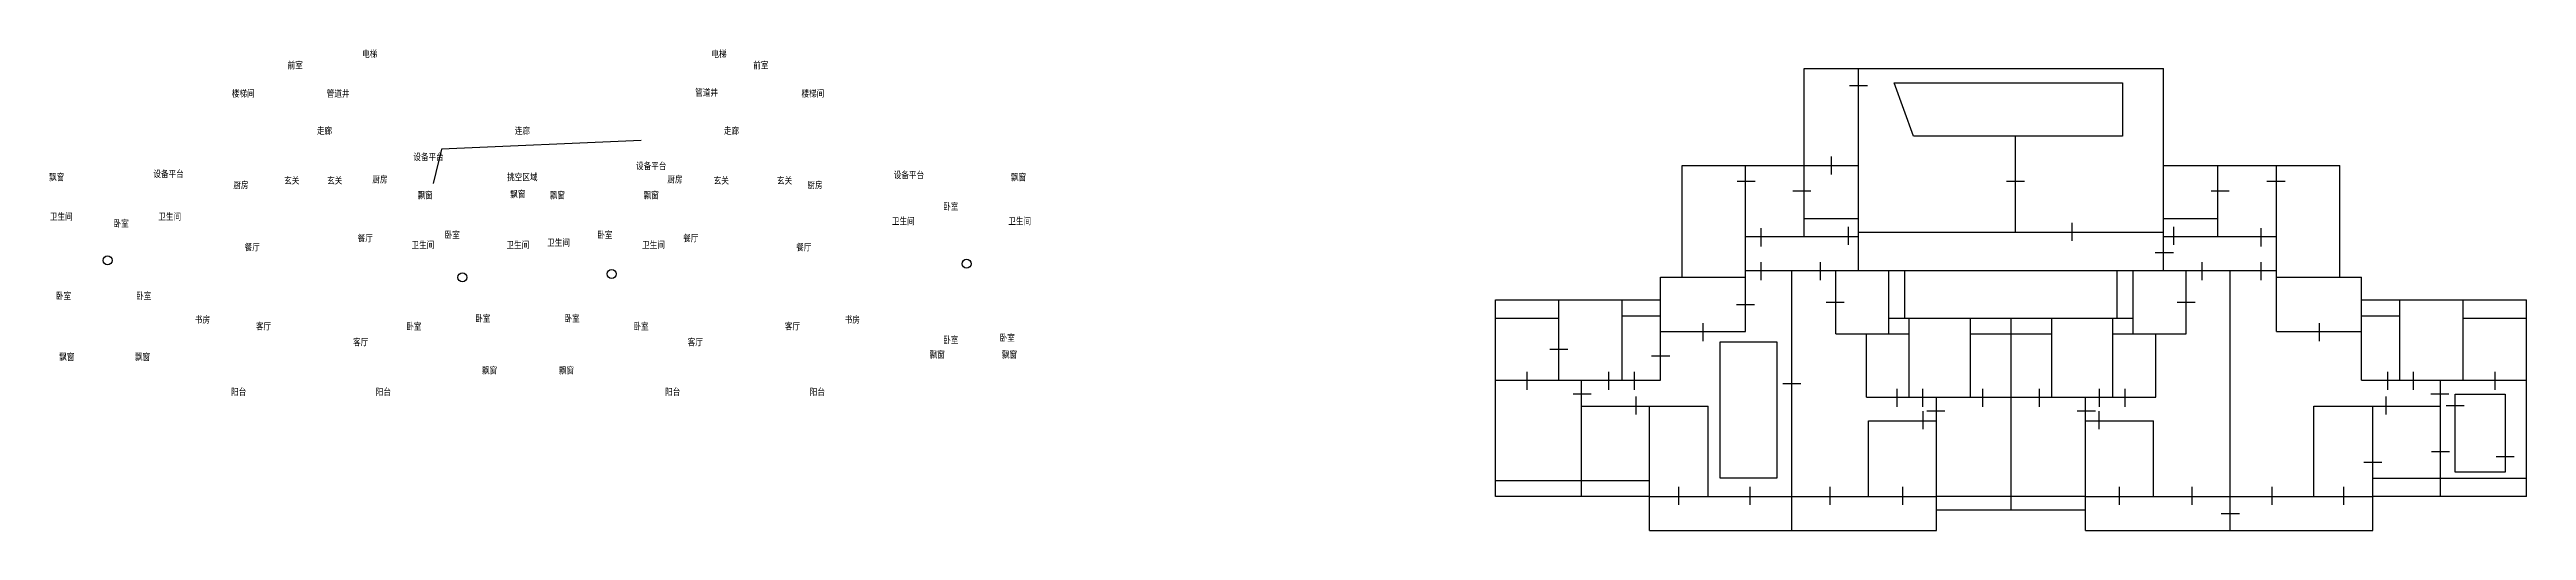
# Model space of a CAD drawing. Header units: millimetres. Extents: x 11825 to 121394, y 2662 to 23940.
import ezdxf
from ezdxf.enums import TextEntityAlignment as Align

# ---------------------------------------------------------------- set-up
doc = ezdxf.new("R2010")
doc.units = ezdxf.units.MM
doc.header["$LTSCALE"] = 0.5
for name, color, linetype in [('AD-FLOR', 151, 'Continuous'), ('AD-NAME-ROOM', 254, 'Continuous'), ('DOOR', 7, 'Continuous'), ('WALL', 7, 'Continuous'), ('错误红圈', 7, 'Continuous')]:
    doc.layers.add(name, color=color, linetype=linetype)
doc.styles.add('TH-CHENGDU', font='', dxfattribs={"height": 200})
doc.styles.get('TH-CHENGDU').set_extended_font_data('思源黑体 CN')

msp = doc.modelspace()

# ---------------------------------------------------------------- linework, layer by layer
at = {"layer": 'AD-FLOR'}
msp.add_lwpolyline([(37991, 19910), (29171, 19530), (28791, 18010)], dxfattribs=at)
at = {"layer": 'DOOR'}
for p, q in [((91444, 22350), (92244, 22350)), ((90644, 19212), (90644, 18412)), ((86474, 18112), (87274, 18112)), ((88944, 17687), (89744, 17687)), ((98396, 18110), (99196, 18110)), ((107444, 17687), (108244, 17687)), ((109914, 18112), (110714, 18112)), ((87544, 15232), (87544, 16032)), ((91394, 16092), (91394, 15292)), ((101291, 15476), (101291, 16276)), ((105794, 15292), (105794, 16092)), ((109644, 16032), (109644, 15232)), ((87544, 13732), (87544, 14532)), ((90144, 14532), (90144, 13732)), ((104974, 14962), (105774, 14962)), ((107044, 13732), (107044, 14532)), ((109644, 14532), (109644, 13732)), ((86444, 12662), (87244, 12662)), ((90414, 12762), (91214, 12762)), ((105944, 12762), (106744, 12762)), ((84969, 11032), (84969, 11832)), ((112219, 11832), (112219, 11032)), ((78194, 10687), (78994, 10687)), ((82694, 10387), (83494, 10387)), ((77194, 8882), (77194, 9682)), ((80794, 9682), (80794, 8882)), ((81944, 8882), (81944, 9682)), ((88494, 9162), (89294, 9162)), ((93544, 8932), (93544, 8132)), ((94694, 8132), (94694, 8932)), ((97344, 8132), (97344, 8932)), ((99844, 8932), (99844, 8132)), ((102494, 8932), (102494, 8132)), ((103644, 8132), (103644, 8932)), ((115244, 9682), (115244, 8882)), ((116394, 8882), (116394, 9682)), ((119994, 9682), (119994, 8882)), ((79224, 8712), (80024, 8712)), ((81994, 8592), (81994, 7792)), ((94694, 7942), (94694, 7142)), ((94864, 7962), (95664, 7962)), ((101524, 7962), (102324, 7962)), ((102494, 7142), (102494, 7942)), ((115194, 7792), (115194, 8592)), ((117164, 8712), (117964, 8712)), ((117844, 8189), (118644, 8189)), ((114194, 5689), (114994, 5689)), ((117194, 6163), (117994, 6163)), ((120055, 5933), (120855, 5933)), ((83894, 3792), (83894, 4592)), ((87044, 4592), (87044, 3792)), ((90594, 3792), (90594, 4592)), ((93794, 4592), (93794, 3792)), ((103394, 3792), (103394, 4592)), ((106594, 4592), (106594, 3792)), ((110144, 3792), (110144, 4592)), ((113294, 4592), (113294, 3792)), ((107894, 3412), (108694, 3412))]:
    msp.add_line(p, q, dxfattribs=at)
at = {"layer": 'WALL'}
for p, q in [((89444, 18812), (89444, 23095)), ((89444, 23095), (91844, 23095)), ((91844, 23095), (105344, 23095)), ((91844, 18812), (91844, 23095)), ((105344, 18812), (105344, 23095)), ((93428, 22471), (103523, 22471)), ((94281, 20101), (93428, 22471)), ((103523, 22471), (103523, 20101)), ((98796, 20101), (94281, 20101)), ((103523, 20101), (98796, 20101)), ((98796, 15862), (98796, 20101)), ((84044, 13862), (84044, 18812)), ((84044, 18812), (86844, 18812)), ((86844, 18812), (89444, 18812)), ((86844, 15662), (86844, 18812)), ((89444, 18812), (91844, 18812)), ((89444, 16462), (89444, 18812)), ((91844, 16462), (91844, 18812)), ((105344, 18812), (107744, 18812)), ((105344, 16462), (105344, 18812)), ((107744, 16462), (107744, 18812)), ((107744, 18812), (110344, 18812)), ((110344, 15662), (110344, 18812)), ((110344, 18812), (113144, 18812)), ((113144, 13862), (113144, 18812)), ((89444, 16462), (91844, 16462)), ((89444, 15662), (89444, 16462)), ((91844, 15862), (91844, 16462)), ((105344, 16462), (107744, 16462)), ((105344, 15862), (105344, 16462)), ((107744, 15662), (107744, 16462)), ((86844, 15662), (89444, 15662)), ((86844, 14162), (86844, 15662)), ((89444, 15662), (91844, 15662)), ((91844, 15662), (91844, 15862)), ((91844, 15862), (98796, 15862)), ((91844, 14162), (91844, 15662)), ((98796, 15862), (105344, 15862)), ((105344, 15662), (105344, 15862)), ((105344, 15662), (107744, 15662)), ((105344, 14162), (105344, 15662)), ((107744, 15662), (110344, 15662)), ((110344, 14162), (110344, 15662)), ((83094, 13862), (84044, 13862)), ((83094, 12162), (83094, 13862)), ((84044, 13862), (86844, 13862)), ((86844, 14162), (88894, 14162)), ((86844, 13862), (86844, 14162)), ((86844, 11462), (86844, 13862)), ((88894, 14162), (90844, 14162)), ((88894, 4162), (88894, 14162)), ((90844, 11362), (90844, 14162)), ((90844, 14162), (91844, 14162)), ((91844, 14162), (93194, 14162)), ((93194, 12062), (93194, 14162)), ((93194, 14162), (103994, 14162)), ((93894, 12062), (93894, 14162)), ((103294, 12062), (103294, 14162)), ((103994, 12062), (103994, 14162)), ((103994, 14162), (105344, 14162)), ((105344, 14162), (106344, 14162)), ((106344, 11362), (106344, 14162)), ((106344, 14162), (108294, 14162)), ((108294, 14162), (110344, 14162)), ((108294, 4162), (108294, 14162)), ((110344, 13862), (110344, 14162)), ((110344, 11462), (110344, 13862)), ((110344, 13862), (113144, 13862)), ((113144, 13862), (114094, 13862)), ((114094, 12162), (114094, 13862)), ((75794, 12862), (78594, 12862)), ((75794, 12062), (75794, 12862)), ((75794, 12062), (78594, 12062)), ((75794, 9312), (75794, 12062)), ((78594, 12062), (78594, 12862)), ((78594, 12862), (81394, 12862)), ((78594, 9312), (78594, 12062)), ((81394, 12162), (81394, 12862)), ((81394, 12862), (83094, 12862)), ((81394, 12162), (83094, 12162)), ((81394, 9312), (81394, 12162)), ((83094, 11462), (83094, 12162)), ((93194, 11362), (93194, 12062)), ((93194, 12062), (94094, 12062)), ((94094, 11362), (94094, 12062)), ((94094, 12062), (96794, 12062)), ((96794, 11362), (96794, 12062)), ((96794, 12062), (98594, 12062)), ((98594, 12062), (100394, 12062)), ((98594, 11362), (98594, 12062)), ((100394, 11362), (100394, 12062)), ((100394, 12062), (103094, 12062)), ((103094, 11362), (103094, 12062)), ((103094, 12062), (103994, 12062)), ((103994, 11362), (103994, 12062)), ((114094, 12862), (115794, 12862)), ((114094, 12162), (115794, 12162)), ((114094, 11462), (114094, 12162)), ((115794, 12162), (115794, 12862)), ((115794, 12862), (118594, 12862)), ((115794, 9312), (115794, 12162)), ((118594, 12062), (118594, 12862)), ((118594, 12862), (121394, 12862)), ((118594, 12062), (121394, 12062)), ((118594, 9312), (118594, 12062)), ((121394, 12062), (121394, 12862)), ((121394, 9312), (121394, 12062)), ((83094, 11462), (86844, 11462)), ((83094, 9312), (83094, 11462)), ((85734, 11006), (88233, 11006)), ((85734, 4974), (85734, 11006)), ((88233, 11006), (88233, 4974)), ((90844, 11362), (92194, 11362)), ((92194, 8562), (92194, 11362)), ((92194, 11362), (93194, 11362)), ((93194, 11362), (94094, 11362)), ((94094, 8562), (94094, 11362)), ((96794, 11362), (98594, 11362)), ((96794, 8562), (96794, 11362)), ((98594, 11362), (100394, 11362)), ((98594, 8562), (98594, 11362)), ((100394, 8562), (100394, 11362)), ((103094, 11362), (103994, 11362)), ((103094, 8562), (103094, 11362)), ((103994, 11362), (104994, 11362)), ((104994, 8562), (104994, 11362)), ((104994, 11362), (106344, 11362)), ((110344, 11462), (114094, 11462)), ((114094, 9312), (114094, 11462)), ((75794, 9312), (78594, 9312)), ((75794, 4862), (75794, 9312)), ((78594, 9312), (79594, 9312)), ((79594, 8162), (79594, 9312)), ((79594, 9312), (81394, 9312)), ((81394, 9312), (83094, 9312)), ((114094, 9312), (115794, 9312)), ((115794, 9312), (117594, 9312)), ((117594, 8162), (117594, 9312)), ((117594, 9312), (118594, 9312)), ((118594, 9312), (121394, 9312)), ((121394, 4962), (121394, 9312)), ((79594, 8162), (82594, 8162)), ((79594, 4862), (79594, 8162)), ((82594, 4862), (82594, 8162)), ((82594, 8162), (85194, 8162)), ((85194, 4162), (85194, 8162)), ((92194, 8562), (94094, 8562)), ((94094, 8562), (95294, 8562)), ((95294, 7512), (95294, 8562)), ((95294, 8562), (96794, 8562)), ((96794, 8562), (98594, 8562)), ((98594, 8562), (100394, 8562)), ((98594, 4162), (98594, 8562)), ((100394, 8562), (101894, 8562)), ((101894, 7512), (101894, 8562)), ((101894, 8562), (103094, 8562)), ((103094, 8562), (104994, 8562)), ((111994, 4162), (111994, 8162)), ((111994, 8162), (114594, 8162)), ((114594, 4962), (114594, 8162)), ((114594, 8162), (117594, 8162)), ((117594, 4962), (117594, 8162)), ((118244, 8697), (120455, 8697)), ((118244, 5243), (118244, 8697)), ((120455, 8697), (120455, 5243)), ((92294, 7512), (95294, 7512)), ((92294, 4162), (92294, 7512)), ((95294, 4162), (95294, 7512)), ((101894, 4162), (101894, 7512)), ((101894, 7512), (104894, 7512)), ((104894, 4162), (104894, 7512)), ((79594, 4862), (75794, 4862)), ((75794, 4162), (75794, 4862)), ((82594, 4862), (79594, 4862)), ((79594, 4162), (79594, 4862)), ((82594, 4162), (82594, 4862)), ((88233, 4974), (85734, 4974)), ((117594, 4962), (114594, 4962)), ((114594, 4162), (114594, 4962)), ((121394, 4962), (117594, 4962)), ((117594, 4162), (117594, 4962)), ((120455, 5243), (118244, 5243)), ((121394, 4162), (121394, 4962)), ((79594, 4162), (75794, 4162)), ((82594, 4162), (79594, 4162)), ((82594, 2662), (82594, 4162)), ((82594, 4162), (85194, 4162)), ((85194, 4162), (88894, 4162)), ((88894, 2662), (88894, 4162)), ((88894, 4162), (92294, 4162)), ((92294, 4162), (95294, 4162)), ((95294, 3562), (95294, 4162)), ((98594, 4162), (95294, 4162)), ((95294, 2662), (95294, 3562)), ((98594, 3562), (95294, 3562)), ((101894, 4162), (98594, 4162)), ((98594, 3562), (98594, 4162)), ((101894, 3562), (98594, 3562)), ((101894, 3562), (101894, 4162)), ((101894, 4162), (104894, 4162)), ((101894, 2662), (101894, 3562)), ((104894, 4162), (108294, 4162)), ((108294, 2662), (108294, 4162)), ((108294, 4162), (111994, 4162)), ((111994, 4162), (114594, 4162)), ((114594, 2662), (114594, 4162)), ((117594, 4162), (114594, 4162)), ((121394, 4162), (117594, 4162)), ((82594, 2662), (88894, 2662)), ((88894, 2662), (95294, 2662)), ((101894, 2662), (108294, 2662)), ((108294, 2662), (114594, 2662))]:
    msp.add_line(p, q, dxfattribs=at)
at = {"layer": '错误红圈', "color": 1}
for centre in [(14391, 14610), (52391, 14460), (30091, 13860), (36691, 14010)]:
    msp.add_circle(centre, 200, dxfattribs=at)

# ---------------------------------------------------------------- texts
at = {"layer": 'AD-NAME-ROOM', "color": 254, "style": 'TH-CHENGDU', "width": 0.8}
for s, p in [('前室', (22691, 23248)), ('电梯', (25991, 23746)), ('电梯', (41441, 23746)), ('前室', (43291, 23248)), ('楼梯间', (20391, 21996)), ('管道井', (24591, 21991)), ('管道井', (40891, 22041)), ('楼梯间', (45591, 21996)), ('走廊', (23991, 20348)), ('连廊', (32741, 20348)), ('走廊', (41991, 20348)), ('设备平台', (17091, 18441)), ('设备平台', (28591, 19191)), ('设备平台', (38441, 18791)), ('飘窗', (12141, 18296)), ('厨房', (20291, 17947)), ('玄关', (22541, 18147)), ('玄关', (24441, 18147)), ('厨房', (26441, 18197)), ('飘窗', (28441, 17496)), ('挑空区域', (32741, 18297)), ('飘窗', (32541, 17546)), ('飘窗', (34291, 17496)), ('飘窗', (38441, 17496)), ('厨房', (39491, 18197)), ('玄关', (41541, 18147)), ('玄关', (44341, 18147)), ('厨房', (45691, 17947)), ('设备平台', (49841, 18391)), ('飘窗', (54691, 18296)), ('卫生间', (12341, 16550)), ('卧室', (14991, 16245)), ('卫生间', (17141, 16550)), ('卫生间', (49591, 16350)), ('卧室', (51691, 16995)), ('卫生间', (54741, 16350)), ('餐厅', (20791, 15196)), ('餐厅', (25791, 15596)), ('卫生间', (28341, 15300)), ('卧室', (29641, 15745)), ('卫生间', (32541, 15300)), ('卫生间', (34341, 15400)), ('卧室', (36391, 15745)), ('卫生间', (38541, 15300)), ('餐厅', (40191, 15596)), ('餐厅', (45191, 15196)), ('卧室', (12441, 13045)), ('卧室', (15991, 13045)), ('书房', (18591, 11997)), ('卧室', (30991, 12045)), ('卧室', (34941, 12045)), ('书房', (47341, 11997)), ('客厅', (21291, 11697)), ('客厅', (25591, 10997)), ('卧室', (27941, 11695)), ('卧室', (37991, 11695)), ('客厅', (40391, 10997)), ('客厅', (44691, 11697)), ('卧室', (51691, 11095)), ('卧室', (54191, 11195)), ('飘窗', (12591, 10346)), ('飘窗', (15941, 10346)), ('飘窗', (31291, 9746)), ('飘窗', (34691, 9746)), ('飘窗', (51091, 10446)), ('飘窗', (54291, 10446)), ('阳台', (20191, 8795)), ('阳台', (26591, 8795)), ('阳台', (39391, 8795)), ('阳台', (45791, 8795))]:
    msp.add_text(s, height=300, dxfattribs=at).set_placement(p, align=Align.MIDDLE_CENTER)

doc.saveas('drawing.dxf')
